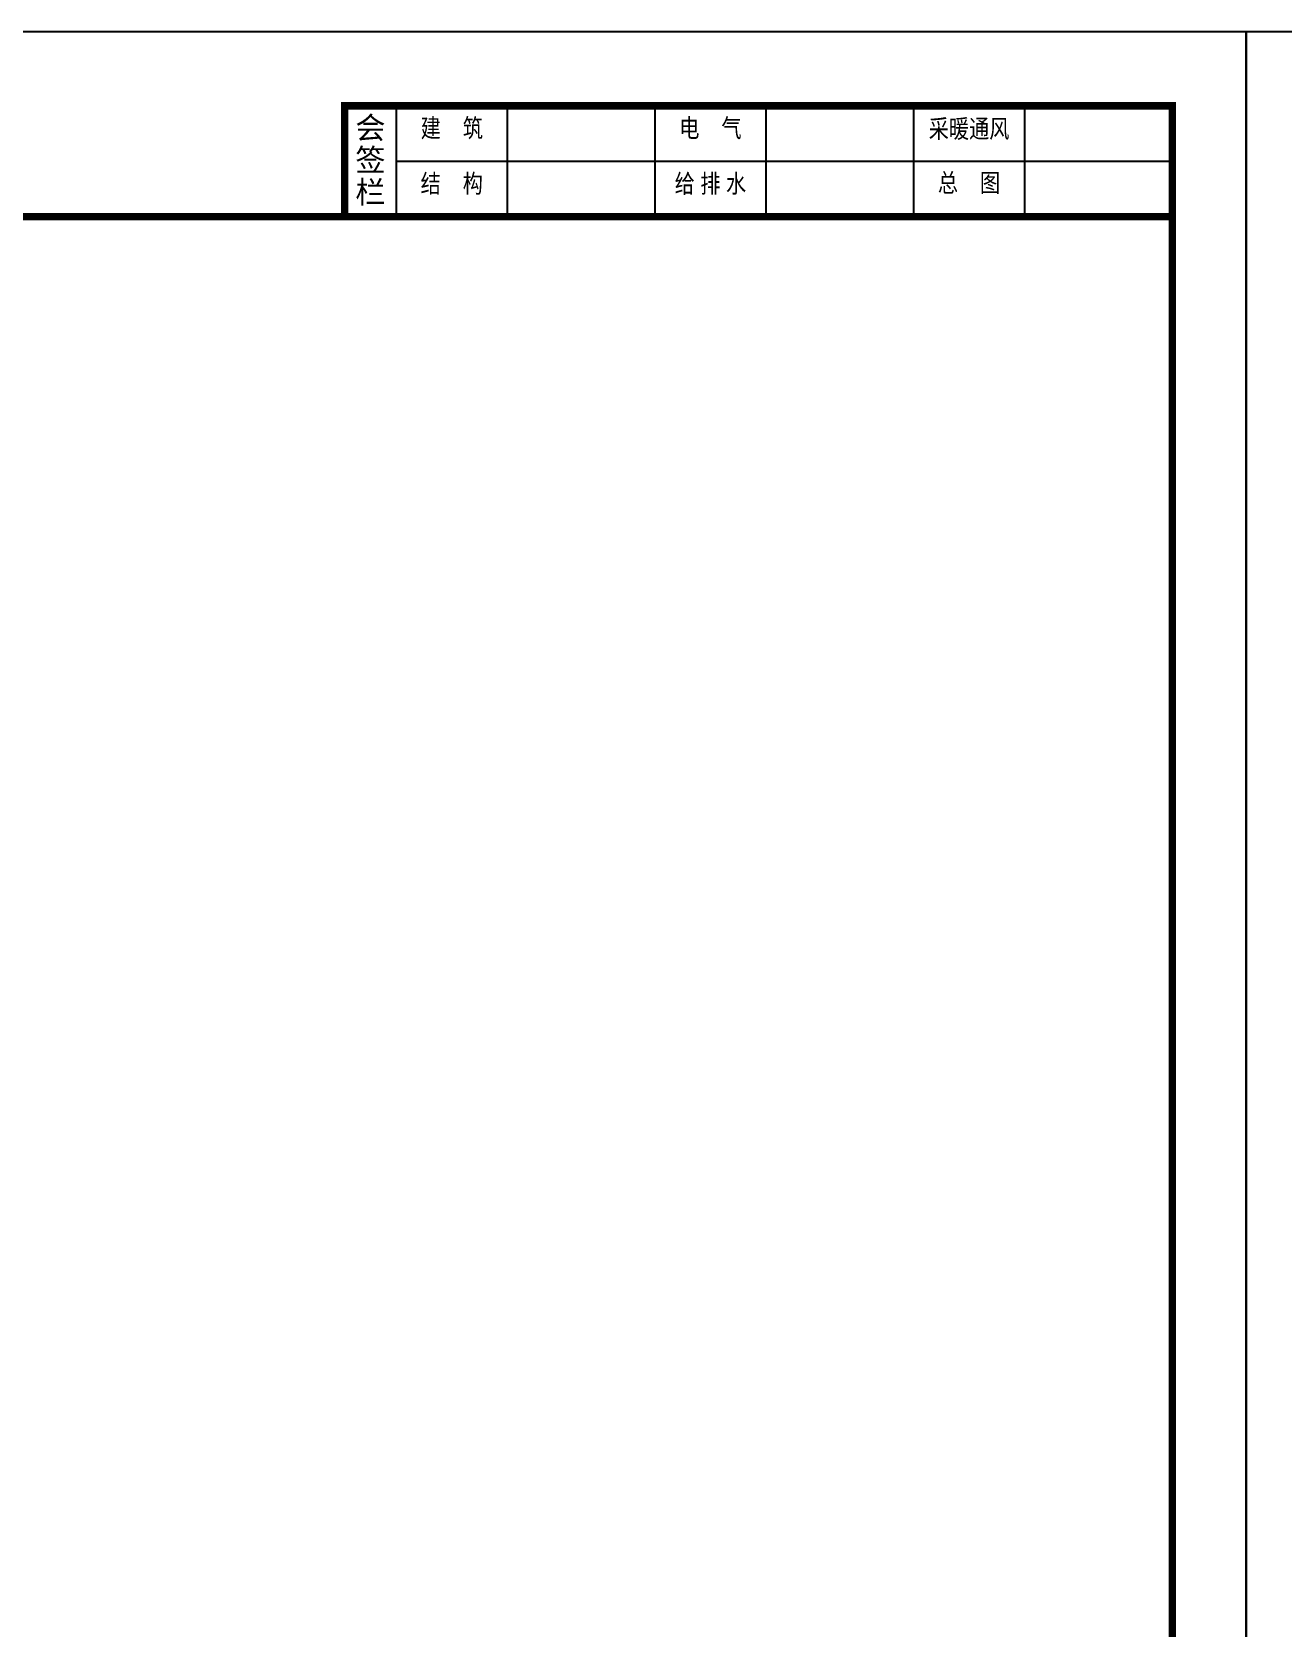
# Model space of a CAD drawing. Extents: x -12446 to 284554, y -295110 to 165007.
# Drawn here: x 149322 to 166254, y -211599 to -190010 of the extents above; entities that cross this region are included whole.
import ezdxf
from ezdxf.enums import TextEntityAlignment as Align

# ---------------------------------------------------------------- set-up
doc = ezdxf.new("R2010")
doc.units = 0
doc.header["$LTSCALE"] = 1000
doc.layers.get('0').update_dxf_attribs({"linetype": 'CONTINUOUS'})
for name, color, linetype in [('A-Anno-Note', 241, 'CONTINUOUS'), ('AX-14-E$0$AX-31-B01$0$A-Grid-Iden', 11, 'CONTINUOUS'), ('AX-31-B01$0$A-Grid-Iden', 11, 'CONTINUOUS')]:
    doc.layers.add(name, color=color, linetype=linetype)
doc.styles.add('AX-14-E$0$AX-31-B01$0$JZFZ-LOGO-CHB', font='', dxfattribs={"width": 0.8})
doc.styles.add('AX-31-B01$0$JZFZ-LOGO-CHB', font='', dxfattribs={"width": 0.8})
doc.styles.get('AX-14-E$0$AX-31-B01$0$JZFZ-LOGO-CHB').set_extended_font_data('YouYuan')
doc.styles.get('AX-31-B01$0$JZFZ-LOGO-CHB').set_extended_font_data('YouYuan')

# ---------------------------------------------------------------- blocks, each defined once
blk = doc.blocks.new('*U192')
at = {"color": 4}
for p, q in [((-1023.5, 469), (-1023.5, 574)), ((-1031, 554), (-1016, 554)), ((-1031, 539), (-1016, 539)), ((-1031, 519), (-1016, 519)), ((-1031, 504), (-1016, 504)), ((-1031, 484), (-1016, 484)), ((-1016, 469), (-1031, 469))]:
    blk.add_line(p, q, dxfattribs=at)
blk.add_lwpolyline([(-1041, -10), (10, -10), (10, 584), (-1041, 584)], close=True, dxfattribs=at)
at = {"color": 4, "const_width": 1}
for points in [[(-1016, 574), (-1031, 574), (-1031, 462), (-1016, 462)], [(-1016, 0), (0, 0), (0, 574), (-1016, 574)]]:
    blk.add_lwpolyline(points, close=True, dxfattribs=at)
at = {"style": 'AX-31-B01$0$JZFZ-LOGO-CHB', "width": 0.8}
for s, p in [('采暖通风', (-1025.91, 546.5)), ('总    图', (-1018.59, 546.5)), ('给 排 水', (-1018.49, 511.5)), ('电    气', (-1026, 511.5)), ('建    筑', (-1026, 476.5)), ('结    构', (-1018.5, 476.5))]:
    blk.add_text(s, height=2.5, rotation=90, dxfattribs=at).set_placement(p, align=Align.BOTTOM_CENTER)
at = {"style": 'AX-31-B01$0$JZFZ-LOGO-CHB'}
for s, p in [('会', (-1026.54, 465.49)), ('签', (-1022.19, 465.49)), ('栏', (-1017.84, 465.49))]:
    blk.add_text(s, height=3, rotation=90, dxfattribs=at).set_placement(p, align=Align.CENTER)
blk = doc.blocks.new('*U400')
at = {"color": 4}
for p, q in [((-1023.5, 469), (-1023.5, 574)), ((-1031, 554), (-1016, 554)), ((-1031, 539), (-1016, 539)), ((-1031, 519), (-1016, 519)), ((-1031, 504), (-1016, 504)), ((-1031, 484), (-1016, 484)), ((-1016, 469), (-1031, 469))]:
    blk.add_line(p, q, dxfattribs=at)
blk.add_lwpolyline([(-1041, -10), (10, -10), (10, 584), (-1041, 584)], close=True, dxfattribs=at)
at = {"color": 4, "const_width": 1}
for points in [[(-1016, 574), (-1031, 574), (-1031, 462), (-1016, 462)], [(-1016, 0), (0, 0), (0, 574), (-1016, 574)]]:
    blk.add_lwpolyline(points, close=True, dxfattribs=at)
at = {"style": 'AX-14-E$0$AX-31-B01$0$JZFZ-LOGO-CHB', "width": 0.8}
for s, p in [('采暖通风', (-1025.91, 546.5)), ('总    图', (-1018.59, 546.5)), ('给 排 水', (-1018.49, 511.5)), ('电    气', (-1026, 511.5)), ('建    筑', (-1026, 476.5)), ('结    构', (-1018.5, 476.5))]:
    blk.add_text(s, height=2.5, rotation=90, dxfattribs=at).set_placement(p, align=Align.BOTTOM_CENTER)
at = {"style": 'AX-14-E$0$AX-31-B01$0$JZFZ-LOGO-CHB'}
for s, p in [('会', (-1026.54, 465.49)), ('签', (-1022.19, 465.49)), ('栏', (-1017.84, 465.49))]:
    blk.add_text(s, height=3, rotation=90, dxfattribs=at).set_placement(p, align=Align.CENTER)
blk = doc.blocks.new('AX-14-E')
at = {"layer": 'AX-14-E$0$AX-31-B01$0$A-Grid-Iden', "linetype": 'ByBlock', "xscale": 100, "yscale": 100, "zscale": 100, "rotation": 270}
for p in [(107354, -294110), (166754, -294110)]:
    blk.add_blockref('*U400', p, dxfattribs=at)

msp = doc.modelspace()

# ---------------------------------------------------------------- block references
at = {"layer": 'AX-31-B01$0$A-Grid-Iden', "linetype": 'ByBlock', "xscale": 100, "yscale": 100, "zscale": 100, "rotation": 270}
for p in [(107354, -294110), (166754, -294110)]:
    msp.add_blockref('*U192', p, dxfattribs=at)

# ---------------------------------------------------------------- next in the draw order: block references
at = {"layer": 'A-Anno-Note'}
msp.add_blockref('AX-14-E', (0, 0), dxfattribs=at)

doc.saveas('drawing.dxf')
